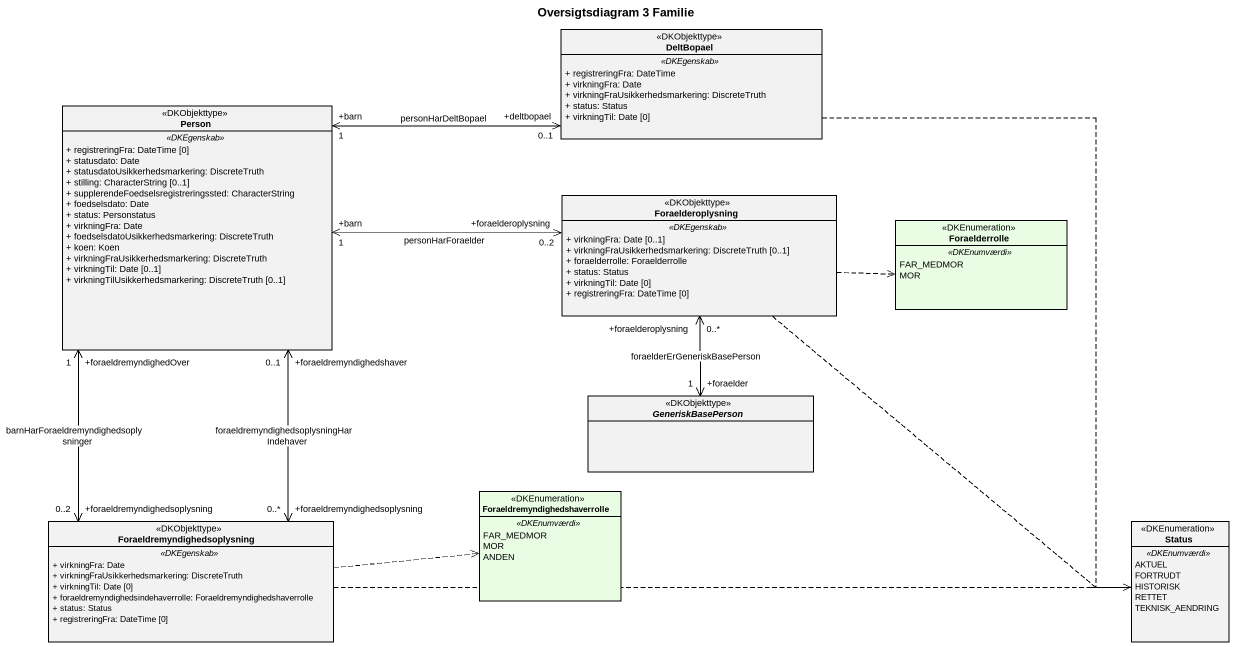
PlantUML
@startuml
title Oversigtsdiagram 3 Familie
hide circle
hide empty members
skinparam classAttributeIconSize 0
class DeltBopael <<DKObjekttype>> {
  .. <<DKEgenskab>> ..
  + registreringFra: DateTime
  + virkningFra: Date
  + virkningFraUsikkerhedsmarkering: DiscreteTruth
  + status: Status
  + virkningTil: Date [0]
}
class "Person" as Person_ <<DKObjekttype>> {
  .. <<DKEgenskab>> ..
  + registreringFra: DateTime [0]
  + statusdato: Date
  + statusdatoUsikkerhedsmarkering: DiscreteTruth
  + stilling: CharacterString [0..1]
  + supplerendeFoedselsregistreringssted: CharacterString
  + foedselsdato: Date
  + status: Personstatus
  + virkningFra: Date
  + foedselsdatoUsikkerhedsmarkering: DiscreteTruth
  + koen: Koen
  + virkningFraUsikkerhedsmarkering: DiscreteTruth
  + virkningTil: Date [0..1]
  + virkningTilUsikkerhedsmarkering: DiscreteTruth [0..1]
}
class Foraelderoplysning <<DKObjekttype>> {
  .. <<DKEgenskab>> ..
  + virkningFra: Date [0..1]
  + virkningFraUsikkerhedsmarkering: DiscreteTruth [0..1]
  + foraelderrolle: Foraelderrolle
  + status: Status
  + virkningTil: Date [0]
  + registreringFra: DateTime [0]
}
enum Foraelderrolle <<DKEnumeration>> #E8FDE3 {
  .. <<DKEnumværdi>> ..
  FAR_MEDMOR
  MOR
}
abstract class GeneriskBasePerson <<DKObjekttype>>
enum "Foraeldremyndighedshaverrolle" as Foraeldremyndighedshaverroll <<DKEnumeration>> #E8FDE3 {
  .. <<DKEnumværdi>> ..
  FAR_MEDMOR
  MOR
  ANDEN
}
class Foraeldremyndighedsoplysning <<DKObjekttype>> {
  .. <<DKEgenskab>> ..
  + virkningFra: Date
  + virkningFraUsikkerhedsmarkering: DiscreteTruth
  + virkningTil: Date [0]
  + foraeldremyndighedsindehaverrolle: Foraeldremyndighedshaverrolle
  + status: Status
  + registreringFra: DateTime [0]
}
enum Status <<DKEnumeration>> {
  .. <<DKEnumværdi>> ..
  AKTUEL
  FORTRUDT
  HISTORISK
  RETTET
  TEKNISK_AENDRING
}
DeltBopael ..> Status
Person_ "+barn\n1" <-right-> "+deltbopael\n0..1" DeltBopael : personHarDeltBopael
Person_ "+barn\n1" <-right-> "+foraelderoplysning\n0..2" Foraelderoplysning : personHarForaelder
Person_ "+foraeldremyndighedOver\n1" <--> "+foraeldremyndighedsoplysning\n0..2" Foraeldremyndighedsoplysning : barnHarForaeldremyndighedsoplysninger
Foraelderoplysning .right.> Foraelderrolle
Foraelderoplysning "+foraelderoplysning\n0..*" <--> "+foraelder\n1" GeneriskBasePerson : foraelderErGeneriskBasePerson
Foraelderoplysning ..> Status
Foraeldremyndighedsoplysning "+foraeldremyndighedsoplysning\n0..*" <-up-> "+foraeldremyndighedshaver\n0..1" Person_ : foraeldremyndighedsoplysningHarIndehaver
Foraeldremyndighedsoplysning .right.> Foraeldremyndighedshaverroll
Foraeldremyndighedsoplysning .right.> Status
@enduml
